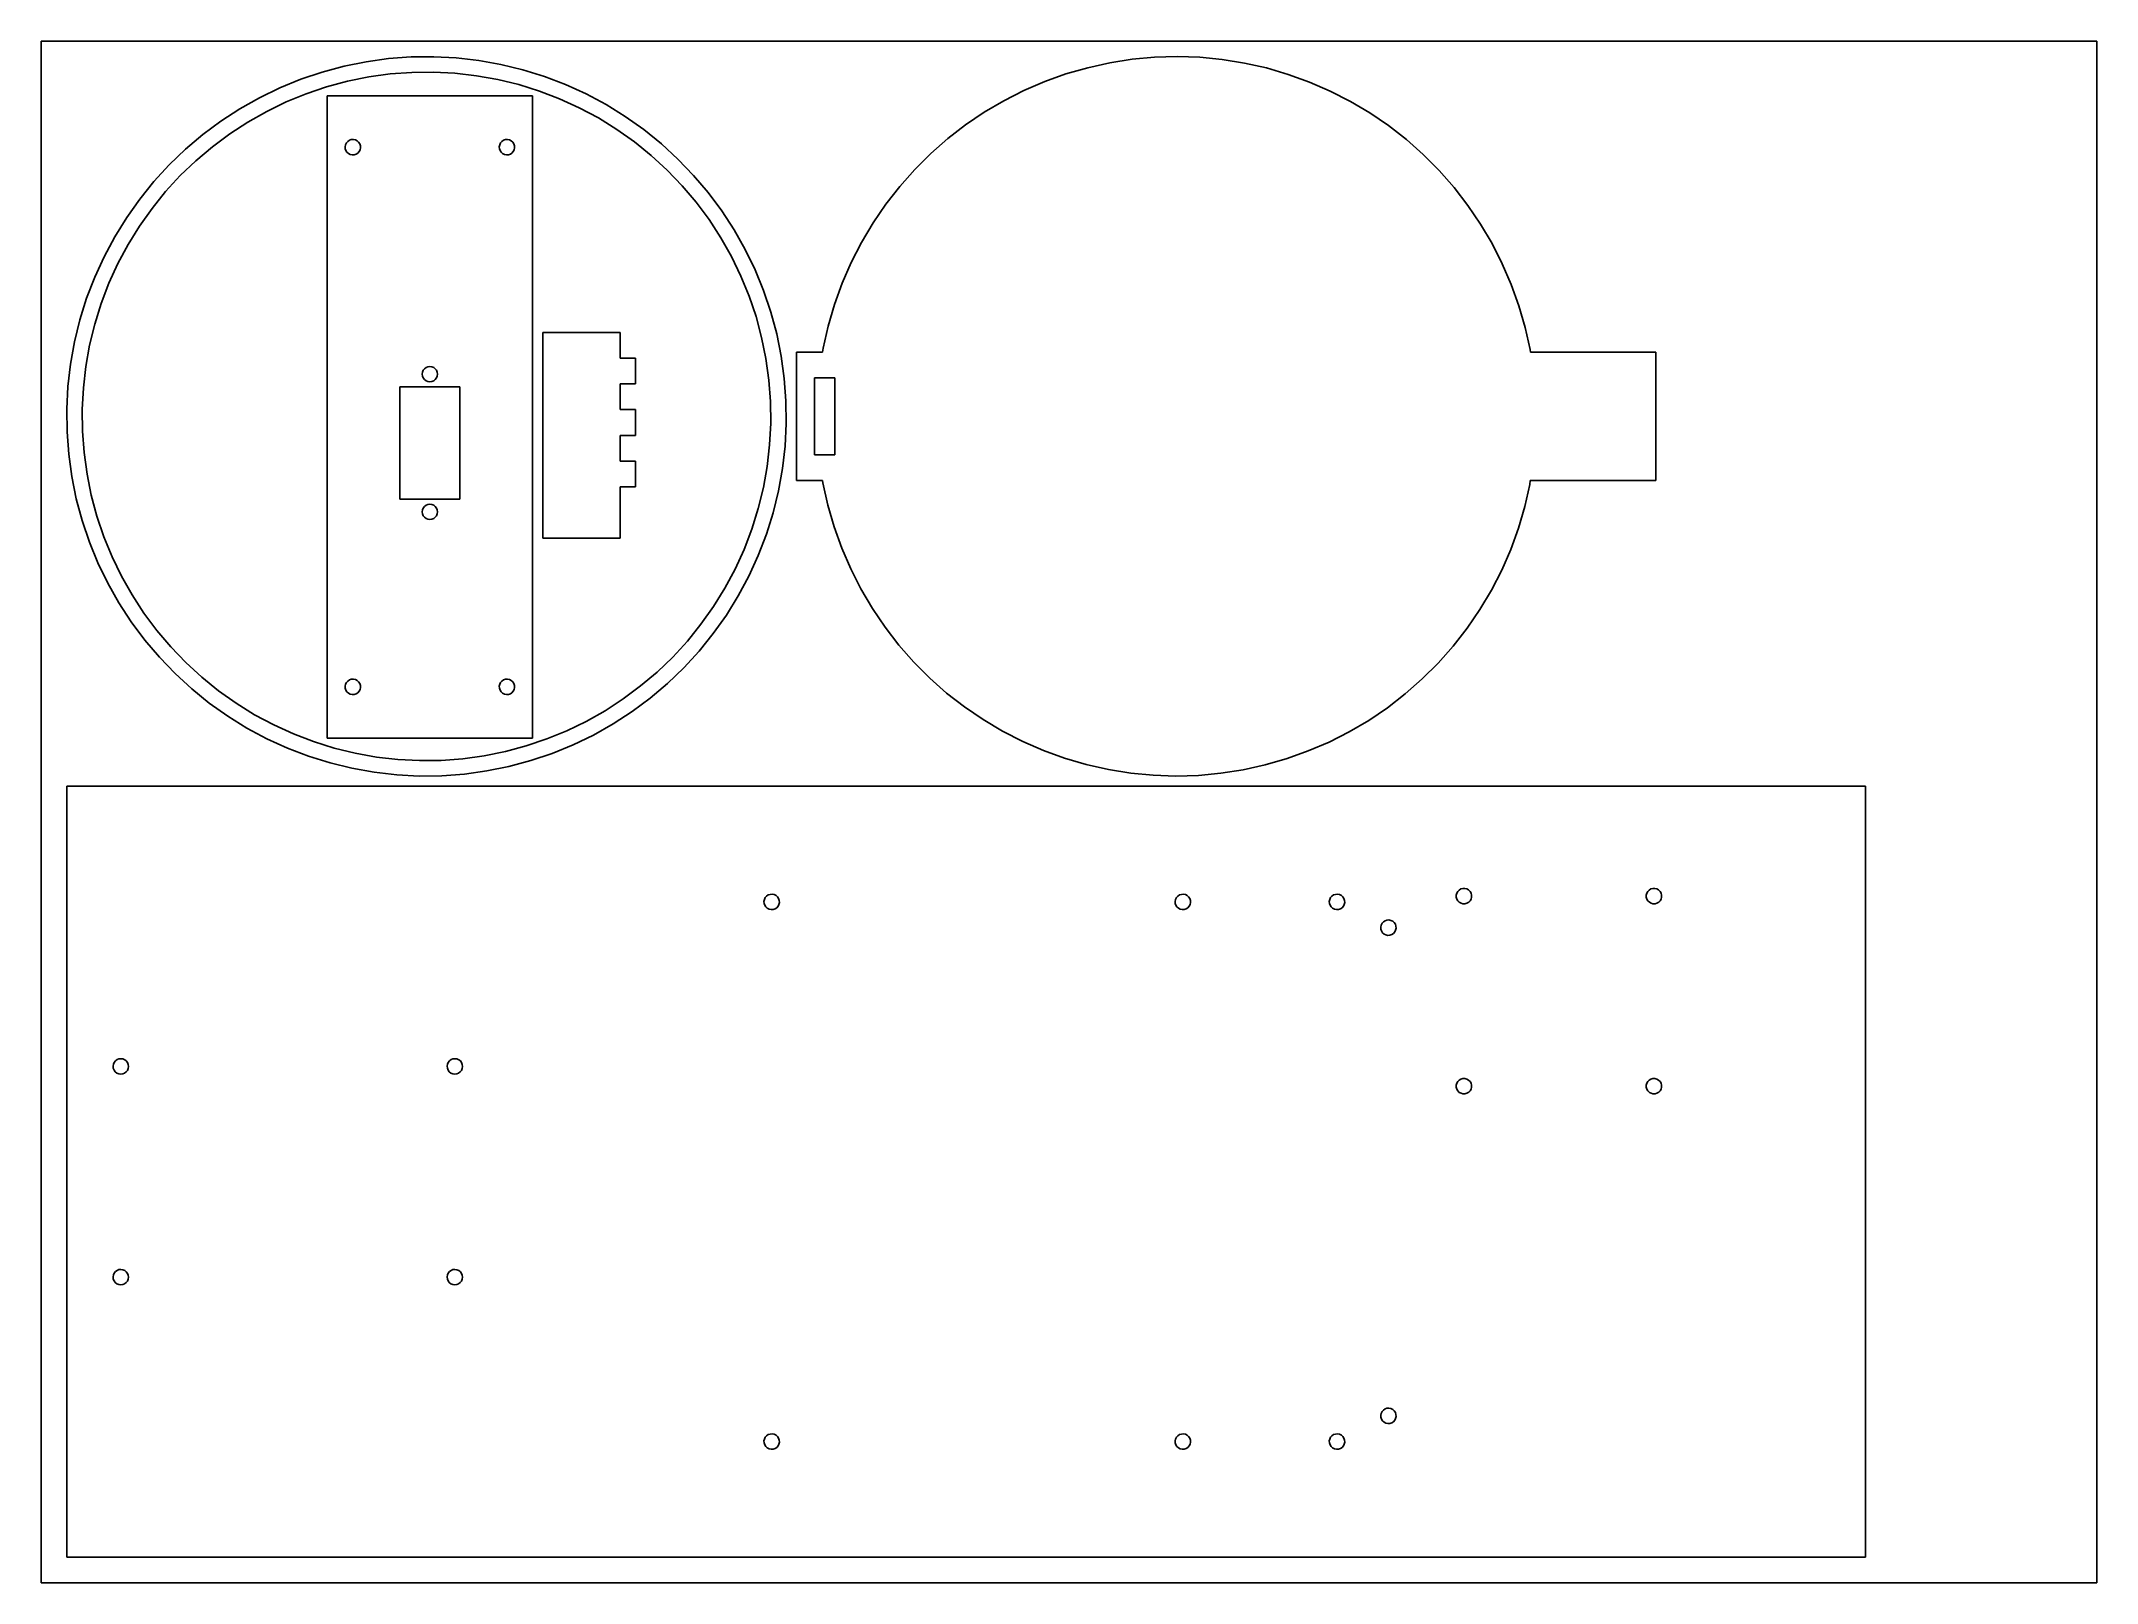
# Model space of a CAD drawing. Header units: centimetres. Extents: x -20 to 20, y -15 to 15.
import ezdxf

# ---------------------------------------------------------------- set-up
doc = ezdxf.new("R2010")
doc.units = ezdxf.units.CM
doc.layers.get('0').update_dxf_attribs({"linetype": 'CONTINUOUS'})
doc.layers.add('邊界', color=90, linetype='CONTINUOUS')

msp = doc.modelspace()

# ---------------------------------------------------------------- linework, layer by layer
for p, q in [((-14.531, 14.398), (-14.106, 14.512)), ((-14.106, 14.512), (-13.675, 14.599)), ((-13.675, 14.599), (-13.239, 14.66)), ((-13.239, 14.66), (-12.801, 14.692)), ((-12.801, 14.692), (-12.361, 14.697)), ((-12.361, 14.697), (-11.922, 14.675)), ((-11.922, 14.675), (-11.485, 14.624)), ((-11.485, 14.624), (-11.052, 14.547)), ((-11.052, 14.547), (-10.625, 14.442)), ((-10.625, 14.442), (-10.205, 14.311)), ((0.364, 14.483), (-0.059, 14.362)), ((0.793, 14.579), (0.364, 14.483)), ((1.227, 14.646), (0.793, 14.579)), ((1.665, 14.687), (1.227, 14.646)), ((2.105, 14.7), (1.665, 14.687)), ((2.544, 14.685), (2.105, 14.7)), ((2.982, 14.643), (2.544, 14.685)), ((3.416, 14.573), (2.982, 14.643)), ((3.845, 14.477), (3.416, 14.573)), ((4.267, 14.353), (3.845, 14.477)), ((-15.75, 13.899), (-15.354, 14.091)), ((-15.354, 14.091), (-14.947, 14.257)), ((-14.947, 14.257), (-14.531, 14.398)), ((-14.444, 14.111), (-14.843, 13.976)), ((-14.037, 14.22), (-14.444, 14.111)), ((-13.625, 14.304), (-14.037, 14.22)), ((-13.208, 14.361), (-13.625, 14.304)), ((-12.788, 14.392), (-13.208, 14.361)), ((-12.367, 14.397), (-12.788, 14.392)), ((-11.947, 14.375), (-12.367, 14.397)), ((-11.529, 14.327), (-11.947, 14.375)), ((-11.114, 14.253), (-11.529, 14.327)), ((-10.706, 14.153), (-11.114, 14.253)), ((-10.304, 14.028), (-10.706, 14.153)), ((-9.911, 13.877), (-10.304, 14.028)), ((-10.205, 14.311), (-9.795, 14.154)), ((-9.795, 14.154), (-9.395, 13.971)), ((-0.877, 14.04), (-1.269, 13.841)), ((-0.473, 14.213), (-0.877, 14.04)), ((-0.059, 14.362), (-0.473, 14.213)), ((4.681, 14.203), (4.267, 14.353)), ((5.084, 14.028), (4.681, 14.203)), ((5.475, 13.828), (5.084, 14.028)), ((-16.502, 13.443), (-16.133, 13.683)), ((-16.133, 13.683), (-15.75, 13.899)), ((-15.611, 13.633), (-15.977, 13.426)), ((-15.232, 13.817), (-15.611, 13.633)), ((-14.843, 13.976), (-15.232, 13.817)), ((-14.436, 13.935), (-10.436, 13.935)), ((-14.436, 1.435), (-14.436, 13.935)), ((-10.436, 13.935), (-10.436, 1.435)), ((-9.528, 13.702), (-9.911, 13.877)), ((-9.157, 13.504), (-9.528, 13.702)), ((-9.395, 13.971), (-9.007, 13.764)), ((-9.007, 13.764), (-8.633, 13.533)), ((-1.648, 13.617), (-2.012, 13.371)), ((-1.269, 13.841), (-1.648, 13.617)), ((5.854, 13.603), (5.475, 13.828)), ((6.217, 13.355), (5.854, 13.603)), ((-16.854, 13.18), (-16.502, 13.443)), ((-15.977, 13.426), (-16.33, 13.197)), ((-8.799, 13.282), (-9.157, 13.504)), ((-8.456, 13.039), (-8.799, 13.282)), ((-8.633, 13.533), (-8.274, 13.278)), ((-8.274, 13.278), (-7.932, 13.002)), ((-2.012, 13.371), (-2.36, 13.102)), ((6.564, 13.085), (6.217, 13.355)), ((-17.507, 12.592), (-17.19, 12.896)), ((-17.19, 12.896), (-16.854, 13.18)), ((-16.668, 12.945), (-16.989, 12.673)), ((-16.33, 13.197), (-16.668, 12.945)), ((-14.085, 12.946), (-14.077, 12.985)), ((-14.083, 12.907), (-14.085, 12.946)), ((-14.071, 12.87), (-14.083, 12.907)), ((-14.077, 12.985), (-14.06, 13.02)), ((-14.049, 12.837), (-14.071, 12.87)), ((-14.06, 13.02), (-14.033, 13.049)), ((-14.02, 12.811), (-14.049, 12.837)), ((-14.033, 13.049), (-14.001, 13.07)), ((-13.985, 12.794), (-14.02, 12.811)), ((-14.001, 13.07), (-13.964, 13.083)), ((-13.964, 13.083), (-13.924, 13.085)), ((-13.924, 13.085), (-13.886, 13.077)), ((-13.87, 12.8), (-13.908, 12.788)), ((-13.886, 13.077), (-13.851, 13.059)), ((-13.838, 12.822), (-13.87, 12.8)), ((-13.851, 13.059), (-13.822, 13.033)), ((-13.812, 12.851), (-13.838, 12.822)), ((-13.822, 13.033), (-13.8, 13)), ((-13.794, 12.886), (-13.812, 12.851)), ((-13.8, 13), (-13.788, 12.963)), ((-13.786, 12.924), (-13.794, 12.886)), ((-13.788, 12.963), (-13.786, 12.924)), ((-11.085, 12.946), (-11.077, 12.985)), ((-11.083, 12.907), (-11.085, 12.946)), ((-11.071, 12.87), (-11.083, 12.907)), ((-11.077, 12.985), (-11.06, 13.02)), ((-11.049, 12.837), (-11.071, 12.87)), ((-11.06, 13.02), (-11.033, 13.049)), ((-11.02, 12.811), (-11.049, 12.837)), ((-11.033, 13.049), (-11.001, 13.07)), ((-10.985, 12.794), (-11.02, 12.811)), ((-11.001, 13.07), (-10.964, 13.083)), ((-10.964, 13.083), (-10.924, 13.085)), ((-10.924, 13.085), (-10.886, 13.077)), ((-10.87, 12.8), (-10.908, 12.788)), ((-10.886, 13.077), (-10.851, 13.059)), ((-10.838, 12.822), (-10.87, 12.8)), ((-10.851, 13.059), (-10.822, 13.033)), ((-10.812, 12.851), (-10.838, 12.822)), ((-10.822, 13.033), (-10.8, 13)), ((-10.794, 12.886), (-10.812, 12.851)), ((-10.8, 13), (-10.788, 12.963)), ((-10.786, 12.924), (-10.794, 12.886)), ((-10.788, 12.963), (-10.786, 12.924)), ((-8.128, 12.774), (-8.456, 13.039)), ((-7.932, 13.002), (-7.608, 12.704)), ((-2.691, 12.812), (-3.002, 12.502)), ((-2.36, 13.102), (-2.691, 12.812)), ((6.893, 12.794), (6.564, 13.085)), ((-17.805, 12.268), (-17.507, 12.592)), ((-16.989, 12.673), (-17.293, 12.382)), ((-13.947, 12.786), (-13.985, 12.794)), ((-13.908, 12.788), (-13.947, 12.786)), ((-10.947, 12.786), (-10.985, 12.794)), ((-10.908, 12.788), (-10.947, 12.786)), ((-7.818, 12.49), (-8.128, 12.774)), ((-7.527, 12.186), (-7.818, 12.49)), ((-7.608, 12.704), (-7.304, 12.387)), ((-3.002, 12.502), (-3.294, 12.172)), ((7.203, 12.482), (6.893, 12.794)), ((7.494, 12.152), (7.203, 12.482)), ((-18.081, 11.926), (-17.805, 12.268)), ((-17.577, 12.072), (-17.842, 11.744)), ((-17.293, 12.382), (-17.577, 12.072)), ((-7.255, 11.865), (-7.527, 12.186)), ((-7.304, 12.387), (-7.02, 12.052)), ((-7.02, 12.052), (-6.757, 11.699)), ((-3.294, 12.172), (-3.564, 11.825)), ((7.762, 11.804), (7.494, 12.152)), ((-18.335, 11.567), (-18.081, 11.926)), ((-17.842, 11.744), (-18.085, 11.401)), ((-7.003, 11.527), (-7.255, 11.865)), ((-6.757, 11.699), (-6.517, 11.33)), ((-3.564, 11.825), (-3.812, 11.462)), ((8.009, 11.439), (7.762, 11.804)), ((-18.567, 11.193), (-18.335, 11.567)), ((-18.085, 11.401), (-18.307, 11.043)), ((-6.774, 11.175), (-7.003, 11.527)), ((-6.517, 11.33), (-6.301, 10.947)), ((-3.812, 11.462), (-4.036, 11.084)), ((8.232, 11.06), (8.009, 11.439)), ((-18.957, 10.405), (-18.774, 10.805)), ((-18.774, 10.805), (-18.567, 11.193)), ((-18.307, 11.043), (-18.505, 10.672)), ((-6.567, 10.808), (-6.774, 11.175)), ((-6.383, 10.429), (-6.567, 10.808)), ((-6.301, 10.947), (-6.109, 10.552)), ((-4.036, 11.084), (-4.237, 10.693)), ((8.431, 10.668), (8.232, 11.06)), ((-19.114, 9.995), (-18.957, 10.405)), ((-18.505, 10.672), (-18.68, 10.289)), ((-6.224, 10.04), (-6.383, 10.429)), ((-6.109, 10.552), (-5.943, 10.145)), ((-4.237, 10.693), (-4.412, 10.289)), ((8.605, 10.264), (8.431, 10.668)), ((-18.68, 10.289), (-18.831, 9.896)), ((-6.089, 9.641), (-6.224, 10.04)), ((-5.943, 10.145), (-5.802, 9.728)), ((-4.412, 10.289), (-4.562, 9.876)), ((8.753, 9.85), (8.605, 10.264)), ((-19.245, 9.575), (-19.114, 9.995)), ((-18.831, 9.896), (-18.956, 9.494)), ((-5.98, 9.234), (-6.089, 9.641)), ((-5.802, 9.728), (-5.688, 9.303)), ((-4.562, 9.876), (-4.685, 9.454)), ((8.875, 9.428), (8.753, 9.85)), ((-19.35, 9.148), (-19.245, 9.575)), ((-18.956, 9.494), (-19.056, 9.086)), ((-8.736, 9.331), (-10.236, 9.331)), ((-10.236, 9.331), (-10.236, 5.329)), ((-8.736, 8.829), (-8.736, 9.331)), ((-5.896, 8.822), (-5.98, 9.234)), ((-5.688, 9.303), (-5.601, 8.872)), ((-4.685, 9.454), (-4.782, 9.025)), ((8.97, 8.998), (8.875, 9.428)), ((-19.427, 8.715), (-19.35, 9.148)), ((-19.056, 9.086), (-19.13, 8.671)), ((-8.736, 8.829), (-8.436, 8.829)), ((-8.436, 8.329), (-8.436, 8.829)), ((-5.839, 8.405), (-5.896, 8.822)), ((-5.601, 8.872), (-5.54, 8.437)), ((-5.305, 8.948), (-4.794, 8.948)), ((-5.305, 6.448), (-5.305, 8.948)), ((-4.782, 9.025), (-4.794, 8.948)), ((8.978, 8.948), (8.97, 8.998)), ((11.42, 8.948), (8.978, 8.948)), ((11.42, 6.448), (11.42, 8.948)), ((-19.477, 8.278), (-19.427, 8.715)), ((-19.13, 8.671), (-19.178, 8.253)), ((-12.586, 8.52), (-12.58, 8.559)), ((-12.58, 8.482), (-12.586, 8.52)), ((-12.58, 8.559), (-12.565, 8.595)), ((-12.565, 8.445), (-12.58, 8.482)), ((-12.565, 8.595), (-12.542, 8.626)), ((-12.542, 8.414), (-12.565, 8.445)), ((-12.542, 8.626), (-12.511, 8.65)), ((-12.511, 8.39), (-12.542, 8.414)), ((-12.511, 8.65), (-12.474, 8.665)), ((-12.474, 8.665), (-12.436, 8.67)), ((-12.436, 8.67), (-12.397, 8.665)), ((-12.397, 8.665), (-12.361, 8.65)), ((-12.361, 8.65), (-12.33, 8.626)), ((-12.33, 8.414), (-12.361, 8.39)), ((-12.33, 8.626), (-12.306, 8.595)), ((-12.306, 8.445), (-12.33, 8.414)), ((-12.306, 8.595), (-12.291, 8.559)), ((-12.291, 8.482), (-12.306, 8.445)), ((-12.291, 8.559), (-12.286, 8.52)), ((-12.286, 8.52), (-12.291, 8.482)), ((-5.808, 7.985), (-5.839, 8.405)), ((-5.54, 8.437), (-5.508, 7.998)), ((-4.955, 6.948), (-4.955, 8.448)), ((-4.955, 8.448), (-4.555, 8.448)), ((-4.555, 8.448), (-4.555, 6.948)), ((-19.5, 7.839), (-19.477, 8.278)), ((-19.178, 8.253), (-19.2, 7.833)), ((-13.021, 8.27), (-11.851, 8.27)), ((-13.021, 6.09), (-13.021, 8.27)), ((-12.474, 8.375), (-12.511, 8.39)), ((-12.436, 8.37), (-12.474, 8.375)), ((-12.397, 8.375), (-12.436, 8.37)), ((-12.361, 8.39), (-12.397, 8.375)), ((-11.851, 8.27), (-11.851, 6.09)), ((-8.736, 7.829), (-8.736, 8.329)), ((-8.736, 8.329), (-8.436, 8.329)), ((-19.495, 7.399), (-19.5, 7.839)), ((-19.2, 7.833), (-19.195, 7.412)), ((-8.436, 7.829), (-8.736, 7.829)), ((-8.436, 7.329), (-8.436, 7.829)), ((-5.803, 7.564), (-5.808, 7.985)), ((-5.508, 7.998), (-5.503, 7.558)), ((-19.462, 6.961), (-19.495, 7.399)), ((-19.195, 7.412), (-19.164, 6.992)), ((-8.736, 6.829), (-8.736, 7.329)), ((-8.736, 7.329), (-8.436, 7.329)), ((-5.825, 7.144), (-5.803, 7.564)), ((-5.503, 7.558), (-5.525, 7.119)), ((-19.402, 6.525), (-19.462, 6.961)), ((-19.164, 6.992), (-19.106, 6.575)), ((-8.436, 6.829), (-8.736, 6.829)), ((-8.436, 6.329), (-8.436, 6.829)), ((-5.873, 6.726), (-5.825, 7.144)), ((-5.525, 7.119), (-5.576, 6.682)), ((-4.555, 6.948), (-4.955, 6.948)), ((-19.315, 6.094), (-19.402, 6.525)), ((-19.106, 6.575), (-19.023, 6.163)), ((-5.947, 6.312), (-5.873, 6.726)), ((-5.576, 6.682), (-5.653, 6.249)), ((-4.794, 6.448), (-5.305, 6.448)), ((-4.794, 6.448), (-4.787, 6.402)), ((-4.787, 6.402), (-4.692, 5.972)), ((8.965, 6.375), (8.976, 6.448)), ((8.976, 6.448), (11.42, 6.448)), ((-19.201, 5.669), (-19.315, 6.094)), ((-19.023, 6.163), (-18.914, 5.756)), ((-11.851, 6.09), (-13.021, 6.09)), ((-8.736, 5.329), (-8.736, 6.329)), ((-8.736, 6.329), (-8.436, 6.329)), ((-6.047, 5.903), (-5.947, 6.312)), ((-5.653, 6.249), (-5.758, 5.822)), ((8.868, 5.946), (8.965, 6.375)), ((-19.06, 5.253), (-19.201, 5.669)), ((-18.914, 5.756), (-18.779, 5.357)), ((-12.586, 5.84), (-12.58, 5.879)), ((-12.58, 5.802), (-12.586, 5.84)), ((-12.58, 5.879), (-12.565, 5.915)), ((-12.565, 5.765), (-12.58, 5.802)), ((-12.565, 5.915), (-12.542, 5.946)), ((-12.542, 5.734), (-12.565, 5.765)), ((-12.542, 5.946), (-12.511, 5.97)), ((-12.511, 5.71), (-12.542, 5.734)), ((-12.511, 5.97), (-12.474, 5.985)), ((-12.474, 5.695), (-12.511, 5.71)), ((-12.474, 5.985), (-12.436, 5.99)), ((-12.436, 5.69), (-12.474, 5.695)), ((-12.436, 5.99), (-12.397, 5.985)), ((-12.397, 5.695), (-12.436, 5.69)), ((-12.397, 5.985), (-12.361, 5.97)), ((-12.361, 5.71), (-12.397, 5.695)), ((-12.361, 5.97), (-12.33, 5.946)), ((-12.33, 5.734), (-12.361, 5.71)), ((-12.33, 5.946), (-12.306, 5.915)), ((-12.306, 5.765), (-12.33, 5.734)), ((-12.306, 5.915), (-12.291, 5.879)), ((-12.291, 5.802), (-12.306, 5.765)), ((-12.291, 5.879), (-12.286, 5.84)), ((-12.286, 5.84), (-12.291, 5.802)), ((-6.172, 5.501), (-6.047, 5.903)), ((-5.758, 5.822), (-5.889, 5.403)), ((-4.692, 5.972), (-4.57, 5.55)), ((8.745, 5.524), (8.868, 5.946)), ((-18.894, 4.846), (-19.06, 5.253)), ((-18.779, 5.357), (-18.62, 4.968)), ((-10.236, 5.329), (-8.736, 5.329)), ((-6.323, 5.108), (-6.172, 5.501)), ((-5.889, 5.403), (-6.046, 4.992)), ((-4.57, 5.55), (-4.422, 5.136)), ((8.595, 5.111), (8.745, 5.524)), ((-18.702, 4.45), (-18.894, 4.846)), ((-18.62, 4.968), (-18.436, 4.589)), ((-6.498, 4.725), (-6.323, 5.108)), ((-6.046, 4.992), (-6.229, 4.592)), ((-4.422, 5.136), (-4.248, 4.732)), ((8.419, 4.707), (8.595, 5.111)), ((-18.486, 4.067), (-18.702, 4.45)), ((-18.436, 4.589), (-18.229, 4.223)), ((-6.696, 4.354), (-6.498, 4.725)), ((-6.229, 4.592), (-6.436, 4.204)), ((-4.248, 4.732), (-4.049, 4.34)), ((8.219, 4.316), (8.419, 4.707)), ((-18.246, 3.698), (-18.486, 4.067)), ((-18.229, 4.223), (-17.999, 3.87)), ((-6.918, 3.996), (-6.696, 4.354)), ((-6.436, 4.204), (-6.667, 3.83)), ((-4.049, 4.34), (-3.826, 3.961)), ((7.994, 3.938), (8.219, 4.316)), ((-17.983, 3.346), (-18.246, 3.698)), ((-17.999, 3.87), (-17.748, 3.532)), ((-7.426, 3.325), (-7.161, 3.653)), ((-7.161, 3.653), (-6.918, 3.996)), ((-6.667, 3.83), (-6.922, 3.472)), ((-3.826, 3.961), (-3.58, 3.596)), ((7.747, 3.575), (7.994, 3.938)), ((-17.699, 3.01), (-17.983, 3.346)), ((-17.748, 3.532), (-17.476, 3.211)), ((-17.476, 3.211), (-17.185, 2.907)), ((-7.71, 3.015), (-7.426, 3.325)), ((-6.922, 3.472), (-7.198, 3.13)), ((-3.58, 3.596), (-3.311, 3.248)), ((-3.311, 3.248), (-3.021, 2.918)), ((7.185, 2.898), (7.476, 3.228)), ((7.476, 3.228), (7.747, 3.575)), ((-17.394, 2.693), (-17.699, 3.01)), ((-17.185, 2.907), (-16.875, 2.623)), ((-8.014, 2.724), (-7.71, 3.015)), ((-7.496, 2.806), (-7.813, 2.501)), ((-7.198, 3.13), (-7.496, 2.806)), ((-3.021, 2.918), (-2.71, 2.606)), ((6.873, 2.588), (7.185, 2.898)), ((-17.07, 2.395), (-17.394, 2.693)), ((-16.875, 2.623), (-16.547, 2.358)), ((-14.085, 2.446), (-14.077, 2.485)), ((-14.083, 2.407), (-14.085, 2.446)), ((-14.071, 2.37), (-14.083, 2.407)), ((-14.077, 2.485), (-14.06, 2.52)), ((-14.06, 2.52), (-14.033, 2.549)), ((-14.033, 2.549), (-14.001, 2.57)), ((-14.001, 2.57), (-13.964, 2.583)), ((-13.964, 2.583), (-13.924, 2.585)), ((-13.924, 2.585), (-13.886, 2.577)), ((-13.886, 2.577), (-13.851, 2.559)), ((-13.851, 2.559), (-13.822, 2.533)), ((-13.822, 2.533), (-13.8, 2.5)), ((-13.8, 2.5), (-13.788, 2.463)), ((-13.786, 2.424), (-13.794, 2.386)), ((-13.788, 2.463), (-13.786, 2.424)), ((-11.085, 2.446), (-11.077, 2.485)), ((-11.083, 2.407), (-11.085, 2.446)), ((-11.071, 2.37), (-11.083, 2.407)), ((-11.077, 2.485), (-11.06, 2.52)), ((-11.06, 2.52), (-11.033, 2.549)), ((-11.033, 2.549), (-11.001, 2.57)), ((-11.001, 2.57), (-10.964, 2.583)), ((-10.964, 2.583), (-10.924, 2.585)), ((-10.924, 2.585), (-10.886, 2.577)), ((-10.886, 2.577), (-10.851, 2.559)), ((-10.851, 2.559), (-10.822, 2.533)), ((-10.822, 2.533), (-10.8, 2.5)), ((-10.8, 2.5), (-10.788, 2.463)), ((-10.786, 2.424), (-10.794, 2.386)), ((-10.788, 2.463), (-10.786, 2.424)), ((-8.673, 2.201), (-8.335, 2.452)), ((-8.335, 2.452), (-8.014, 2.724)), ((-7.813, 2.501), (-8.148, 2.217)), ((-2.71, 2.606), (-2.381, 2.315)), ((6.543, 2.298), (6.873, 2.588)), ((-16.728, 2.119), (-17.07, 2.395)), ((-16.37, 1.865), (-16.728, 2.119)), ((-16.547, 2.358), (-16.204, 2.115)), ((-16.204, 2.115), (-15.846, 1.893)), ((-14.049, 2.337), (-14.071, 2.37)), ((-14.02, 2.311), (-14.049, 2.337)), ((-13.985, 2.294), (-14.02, 2.311)), ((-13.947, 2.286), (-13.985, 2.294)), ((-13.908, 2.288), (-13.947, 2.286)), ((-13.87, 2.3), (-13.908, 2.288)), ((-13.838, 2.322), (-13.87, 2.3)), ((-13.812, 2.351), (-13.838, 2.322)), ((-13.794, 2.386), (-13.812, 2.351)), ((-11.049, 2.337), (-11.071, 2.37)), ((-11.02, 2.311), (-11.049, 2.337)), ((-10.985, 2.294), (-11.02, 2.311)), ((-10.947, 2.286), (-10.985, 2.294)), ((-10.908, 2.288), (-10.947, 2.286)), ((-10.87, 2.3), (-10.908, 2.288)), ((-10.838, 2.322), (-10.87, 2.3)), ((-10.812, 2.351), (-10.838, 2.322)), ((-10.794, 2.386), (-10.812, 2.351)), ((-9.025, 1.971), (-8.673, 2.201)), ((-8.148, 2.217), (-8.501, 1.954)), ((-2.381, 2.315), (-2.034, 2.045)), ((-2.034, 2.045), (-1.671, 1.797)), ((5.831, 1.782), (6.195, 2.029)), ((6.195, 2.029), (6.543, 2.298)), ((-15.996, 1.633), (-16.37, 1.865)), ((-15.608, 1.426), (-15.996, 1.633)), ((-15.846, 1.893), (-15.475, 1.695)), ((-15.475, 1.695), (-15.092, 1.52)), ((-9.771, 1.58), (-9.392, 1.764)), ((-9.392, 1.764), (-9.025, 1.971)), ((-8.87, 1.714), (-9.253, 1.498)), ((-8.501, 1.954), (-8.87, 1.714)), ((-1.671, 1.797), (-1.293, 1.572)), ((5.452, 1.559), (5.831, 1.782)), ((-15.208, 1.243), (-15.608, 1.426)), ((-14.797, 1.086), (-15.208, 1.243)), ((-15.092, 1.52), (-14.699, 1.369)), ((-14.699, 1.369), (-14.297, 1.244)), ((-10.436, 1.435), (-14.436, 1.435)), ((-14.297, 1.244), (-13.888, 1.144)), ((-10.966, 1.177), (-10.559, 1.286)), ((-10.559, 1.286), (-10.16, 1.421)), ((-10.16, 1.421), (-9.771, 1.58)), ((-9.648, 1.306), (-10.055, 1.14)), ((-9.253, 1.498), (-9.648, 1.306)), ((-1.293, 1.572), (-0.901, 1.372)), ((-0.901, 1.372), (-0.498, 1.197)), ((4.656, 1.187), (5.06, 1.36)), ((5.06, 1.36), (5.452, 1.559)), ((-14.378, 0.955), (-14.797, 1.086)), ((-13.951, 0.85), (-14.378, 0.955)), ((-13.518, 0.773), (-13.951, 0.85)), ((-13.888, 1.144), (-13.474, 1.07)), ((-13.474, 1.07), (-13.056, 1.022)), ((-13.056, 1.022), (-12.636, 1)), ((-12.636, 1), (-12.215, 1.005)), ((-12.215, 1.005), (-11.795, 1.036)), ((-11.795, 1.036), (-11.378, 1.094)), ((-11.378, 1.094), (-10.966, 1.177)), ((-10.897, 0.885), (-11.328, 0.798)), ((-10.472, 0.999), (-10.897, 0.885)), ((-10.055, 1.14), (-10.472, 0.999)), ((-0.498, 1.197), (-0.085, 1.047)), ((-0.085, 1.047), (0.337, 0.923)), ((0.337, 0.923), (0.766, 0.827)), ((0.766, 0.827), (1.201, 0.757)), ((2.955, 0.754), (3.39, 0.821)), ((3.39, 0.821), (3.819, 0.917)), ((3.819, 0.917), (4.242, 1.038)), ((4.242, 1.038), (4.656, 1.187)), ((15.5, 0.5), (-19.5, 0.5)), ((-19.5, 0.5), (-19.5, -14.5)), ((-13.081, 0.723), (-13.518, 0.773)), ((-12.642, 0.7), (-13.081, 0.723)), ((-12.202, 0.705), (-12.642, 0.7)), ((-11.763, 0.738), (-12.202, 0.705)), ((-11.328, 0.798), (-11.763, 0.738)), ((1.201, 0.757), (1.638, 0.715)), ((1.638, 0.715), (2.078, 0.7)), ((2.078, 0.7), (2.517, 0.713)), ((2.517, 0.713), (2.955, 0.754)), ((15.5, -14.5), (15.5, 0.5)), ((7.536, -1.618), (7.546, -1.58)), ((7.546, -1.58), (7.565, -1.546)), ((7.565, -1.546), (7.593, -1.518)), ((7.593, -1.518), (7.626, -1.498)), ((7.626, -1.498), (7.664, -1.488)), ((7.664, -1.488), (7.703, -1.487)), ((7.703, -1.487), (7.741, -1.497)), ((7.741, -1.497), (7.775, -1.517)), ((7.775, -1.517), (7.803, -1.544)), ((7.803, -1.544), (7.823, -1.578)), ((7.823, -1.578), (7.833, -1.616)), ((11.233, -1.618), (11.243, -1.58)), ((11.243, -1.58), (11.262, -1.546)), ((11.262, -1.546), (11.29, -1.518)), ((11.29, -1.518), (11.324, -1.498)), ((11.324, -1.498), (11.361, -1.488)), ((11.361, -1.488), (11.4, -1.487)), ((11.4, -1.487), (11.438, -1.497)), ((11.438, -1.497), (11.472, -1.517)), ((11.472, -1.517), (11.5, -1.544)), ((11.5, -1.544), (11.52, -1.578)), ((11.52, -1.578), (11.531, -1.616)), ((-5.935, -1.739), (-5.927, -1.701)), ((-5.933, -1.778), (-5.935, -1.739)), ((-5.921, -1.815), (-5.933, -1.778)), ((-5.927, -1.701), (-5.909, -1.666)), ((-5.899, -1.848), (-5.921, -1.815)), ((-5.909, -1.666), (-5.883, -1.636)), ((-5.87, -1.874), (-5.899, -1.848)), ((-5.883, -1.636), (-5.851, -1.615)), ((-5.835, -1.892), (-5.87, -1.874)), ((-5.851, -1.615), (-5.813, -1.603)), ((-5.797, -1.9), (-5.835, -1.892)), ((-5.813, -1.603), (-5.774, -1.6)), ((-5.757, -1.897), (-5.797, -1.9)), ((-5.774, -1.6), (-5.736, -1.608)), ((-5.72, -1.885), (-5.757, -1.897)), ((-5.736, -1.608), (-5.701, -1.626)), ((-5.688, -1.864), (-5.72, -1.885)), ((-5.701, -1.626), (-5.672, -1.652)), ((-5.661, -1.834), (-5.688, -1.864)), ((-5.672, -1.652), (-5.65, -1.685)), ((-5.644, -1.799), (-5.661, -1.834)), ((-5.65, -1.685), (-5.638, -1.722)), ((-5.636, -1.761), (-5.644, -1.799)), ((-5.638, -1.722), (-5.636, -1.761)), ((2.065, -1.739), (2.073, -1.701)), ((2.067, -1.778), (2.065, -1.739)), ((2.079, -1.815), (2.067, -1.778)), ((2.073, -1.701), (2.091, -1.666)), ((2.101, -1.848), (2.079, -1.815)), ((2.091, -1.666), (2.117, -1.636)), ((2.13, -1.874), (2.101, -1.848)), ((2.117, -1.636), (2.149, -1.615)), ((2.165, -1.892), (2.13, -1.874)), ((2.149, -1.615), (2.187, -1.603)), ((2.203, -1.9), (2.165, -1.892)), ((2.187, -1.603), (2.226, -1.6)), ((2.243, -1.897), (2.203, -1.9)), ((2.226, -1.6), (2.264, -1.608)), ((2.28, -1.885), (2.243, -1.897)), ((2.264, -1.608), (2.299, -1.626)), ((2.312, -1.864), (2.28, -1.885)), ((2.299, -1.626), (2.328, -1.652)), ((2.339, -1.834), (2.312, -1.864)), ((2.328, -1.652), (2.35, -1.685)), ((2.356, -1.799), (2.339, -1.834)), ((2.35, -1.685), (2.362, -1.722)), ((2.364, -1.761), (2.356, -1.799)), ((2.362, -1.722), (2.364, -1.761)), ((5.065, -1.739), (5.073, -1.701)), ((5.067, -1.778), (5.065, -1.739)), ((5.079, -1.815), (5.067, -1.778)), ((5.073, -1.701), (5.091, -1.666)), ((5.101, -1.848), (5.079, -1.815)), ((5.091, -1.666), (5.117, -1.636)), ((5.13, -1.874), (5.101, -1.848)), ((5.117, -1.636), (5.149, -1.615)), ((5.165, -1.892), (5.13, -1.874)), ((5.149, -1.615), (5.187, -1.603)), ((5.203, -1.9), (5.165, -1.892)), ((5.187, -1.603), (5.226, -1.6)), ((5.243, -1.897), (5.203, -1.9)), ((5.226, -1.6), (5.264, -1.608)), ((5.28, -1.885), (5.243, -1.897)), ((5.264, -1.608), (5.299, -1.626)), ((5.312, -1.864), (5.28, -1.885)), ((5.299, -1.626), (5.328, -1.652)), ((5.339, -1.834), (5.312, -1.864)), ((5.328, -1.652), (5.35, -1.685)), ((5.356, -1.799), (5.339, -1.834)), ((5.35, -1.685), (5.362, -1.722)), ((5.364, -1.761), (5.356, -1.799)), ((5.362, -1.722), (5.364, -1.761)), ((7.536, -1.657), (7.536, -1.618)), ((7.547, -1.695), (7.536, -1.657)), ((7.566, -1.728), (7.547, -1.695)), ((7.594, -1.756), (7.566, -1.728)), ((7.628, -1.775), (7.594, -1.756)), ((7.666, -1.785), (7.628, -1.775)), ((7.705, -1.785), (7.666, -1.785)), ((7.743, -1.774), (7.705, -1.785)), ((7.777, -1.755), (7.743, -1.774)), ((7.804, -1.727), (7.777, -1.755)), ((7.824, -1.693), (7.804, -1.727)), ((7.834, -1.655), (7.824, -1.693)), ((7.833, -1.616), (7.834, -1.655)), ((11.233, -1.657), (11.233, -1.618)), ((11.244, -1.695), (11.233, -1.657)), ((11.264, -1.728), (11.244, -1.695)), ((11.292, -1.756), (11.264, -1.728)), ((11.326, -1.775), (11.292, -1.756)), ((11.363, -1.785), (11.326, -1.775)), ((11.403, -1.785), (11.363, -1.785)), ((11.44, -1.774), (11.403, -1.785)), ((11.474, -1.755), (11.44, -1.774)), ((11.502, -1.727), (11.474, -1.755)), ((11.521, -1.693), (11.502, -1.727)), ((11.531, -1.655), (11.521, -1.693)), ((11.531, -1.616), (11.531, -1.655)), ((6.065, -2.239), (6.073, -2.201)), ((6.067, -2.278), (6.065, -2.239)), ((6.079, -2.315), (6.067, -2.278)), ((6.073, -2.201), (6.091, -2.166)), ((6.101, -2.348), (6.079, -2.315)), ((6.091, -2.166), (6.117, -2.136)), ((6.13, -2.374), (6.101, -2.348)), ((6.117, -2.136), (6.149, -2.115)), ((6.165, -2.392), (6.13, -2.374)), ((6.149, -2.115), (6.187, -2.103)), ((6.203, -2.4), (6.165, -2.392)), ((6.187, -2.103), (6.226, -2.1)), ((6.243, -2.397), (6.203, -2.4)), ((6.226, -2.1), (6.264, -2.108)), ((6.28, -2.385), (6.243, -2.397)), ((6.264, -2.108), (6.299, -2.126)), ((6.312, -2.364), (6.28, -2.385)), ((6.299, -2.126), (6.328, -2.152)), ((6.339, -2.334), (6.312, -2.364)), ((6.328, -2.152), (6.35, -2.185)), ((6.356, -2.299), (6.339, -2.334)), ((6.35, -2.185), (6.362, -2.222)), ((6.364, -2.261), (6.356, -2.299)), ((6.362, -2.222), (6.364, -2.261)), ((-18.6, -4.948), (-18.594, -4.909)), ((-18.595, -4.987), (-18.6, -4.948)), ((-18.581, -5.023), (-18.595, -4.987)), ((-18.594, -4.909), (-18.579, -4.873)), ((-18.558, -5.054), (-18.581, -5.023)), ((-18.579, -4.873), (-18.555, -4.842)), ((-18.527, -5.079), (-18.558, -5.054)), ((-18.555, -4.842), (-18.523, -4.819)), ((-18.491, -5.094), (-18.527, -5.079)), ((-18.523, -4.819), (-18.487, -4.805)), ((-18.452, -5.1), (-18.491, -5.094)), ((-18.487, -4.805), (-18.448, -4.8)), ((-18.413, -5.095), (-18.452, -5.1)), ((-18.448, -4.8), (-18.409, -4.806)), ((-18.377, -5.081), (-18.413, -5.095)), ((-18.409, -4.806), (-18.373, -4.821)), ((-18.346, -5.058), (-18.377, -5.081)), ((-18.373, -4.821), (-18.342, -4.845)), ((-18.321, -5.027), (-18.346, -5.058)), ((-18.342, -4.845), (-18.319, -4.877)), ((-18.306, -4.991), (-18.321, -5.027)), ((-18.319, -4.877), (-18.305, -4.913)), ((-18.3, -4.952), (-18.306, -4.991)), ((-18.305, -4.913), (-18.3, -4.952)), ((-12.1, -4.948), (-12.094, -4.909)), ((-12.095, -4.987), (-12.1, -4.948)), ((-12.081, -5.023), (-12.095, -4.987)), ((-12.094, -4.909), (-12.079, -4.873)), ((-12.058, -5.054), (-12.081, -5.023)), ((-12.079, -4.873), (-12.054, -4.842)), ((-12.027, -5.079), (-12.058, -5.054)), ((-12.054, -4.842), (-12.023, -4.819)), ((-11.991, -5.094), (-12.027, -5.079)), ((-12.023, -4.819), (-11.987, -4.805)), ((-11.952, -5.1), (-11.991, -5.094)), ((-11.987, -4.805), (-11.948, -4.8)), ((-11.913, -5.095), (-11.952, -5.1)), ((-11.948, -4.8), (-11.909, -4.806)), ((-11.877, -5.081), (-11.913, -5.095)), ((-11.909, -4.806), (-11.873, -4.821)), ((-11.845, -5.058), (-11.877, -5.081)), ((-11.873, -4.821), (-11.842, -4.845)), ((-11.821, -5.027), (-11.845, -5.058)), ((-11.842, -4.845), (-11.819, -4.877)), ((-11.806, -4.991), (-11.821, -5.027)), ((-11.819, -4.877), (-11.805, -4.913)), ((-11.8, -4.952), (-11.806, -4.991)), ((-11.805, -4.913), (-11.8, -4.952)), ((7.593, -5.217), (7.626, -5.197)), ((7.626, -5.197), (7.664, -5.187)), ((7.664, -5.187), (7.703, -5.186)), ((7.703, -5.186), (7.741, -5.196)), ((7.741, -5.196), (7.775, -5.216)), ((11.29, -5.217), (11.324, -5.197)), ((11.324, -5.197), (11.361, -5.187)), ((11.361, -5.187), (11.4, -5.186)), ((11.4, -5.186), (11.438, -5.196)), ((11.438, -5.196), (11.472, -5.216)), ((7.536, -5.317), (7.546, -5.279)), ((7.536, -5.356), (7.536, -5.317)), ((7.547, -5.394), (7.536, -5.356)), ((7.546, -5.279), (7.565, -5.245)), ((7.566, -5.427), (7.547, -5.394)), ((7.565, -5.245), (7.593, -5.217)), ((7.594, -5.455), (7.566, -5.427)), ((7.628, -5.474), (7.594, -5.455)), ((7.666, -5.484), (7.628, -5.474)), ((7.705, -5.484), (7.666, -5.484)), ((7.743, -5.473), (7.705, -5.484)), ((7.777, -5.454), (7.743, -5.473)), ((7.775, -5.216), (7.803, -5.243)), ((7.804, -5.426), (7.777, -5.454)), ((7.803, -5.243), (7.823, -5.277)), ((7.824, -5.392), (7.804, -5.426)), ((7.823, -5.277), (7.833, -5.315)), ((7.834, -5.354), (7.824, -5.392)), ((7.833, -5.315), (7.834, -5.354)), ((11.233, -5.317), (11.243, -5.279)), ((11.233, -5.356), (11.233, -5.317)), ((11.244, -5.394), (11.233, -5.356)), ((11.243, -5.279), (11.262, -5.245)), ((11.264, -5.427), (11.244, -5.394)), ((11.262, -5.245), (11.29, -5.217)), ((11.292, -5.455), (11.264, -5.427)), ((11.326, -5.474), (11.292, -5.455)), ((11.363, -5.484), (11.326, -5.474)), ((11.403, -5.484), (11.363, -5.484)), ((11.44, -5.473), (11.403, -5.484)), ((11.474, -5.454), (11.44, -5.473)), ((11.472, -5.216), (11.5, -5.243)), ((11.502, -5.426), (11.474, -5.454)), ((11.5, -5.243), (11.52, -5.277)), ((11.521, -5.392), (11.502, -5.426)), ((11.52, -5.277), (11.531, -5.315)), ((11.531, -5.354), (11.521, -5.392)), ((11.531, -5.315), (11.531, -5.354)), ((-18.6, -9.048), (-18.594, -9.009)), ((-18.595, -9.087), (-18.6, -9.048)), ((-18.581, -9.123), (-18.595, -9.087)), ((-18.594, -9.009), (-18.579, -8.973)), ((-18.558, -9.155), (-18.581, -9.123)), ((-18.579, -8.973), (-18.555, -8.942)), ((-18.527, -9.179), (-18.558, -9.155)), ((-18.555, -8.942), (-18.523, -8.919)), ((-18.491, -9.194), (-18.527, -9.179)), ((-18.523, -8.919), (-18.487, -8.905)), ((-18.452, -9.2), (-18.491, -9.194)), ((-18.487, -8.905), (-18.448, -8.9)), ((-18.413, -9.195), (-18.452, -9.2)), ((-18.448, -8.9), (-18.409, -8.906)), ((-18.377, -9.181), (-18.413, -9.195)), ((-18.409, -8.906), (-18.373, -8.921)), ((-18.346, -9.158), (-18.377, -9.181)), ((-18.373, -8.921), (-18.342, -8.946)), ((-18.321, -9.127), (-18.346, -9.158)), ((-18.342, -8.946), (-18.319, -8.977)), ((-18.306, -9.091), (-18.321, -9.127)), ((-18.319, -8.977), (-18.305, -9.013)), ((-18.3, -9.052), (-18.306, -9.091)), ((-18.305, -9.013), (-18.3, -9.052)), ((-12.1, -9.048), (-12.094, -9.009)), ((-12.095, -9.087), (-12.1, -9.048)), ((-12.081, -9.123), (-12.095, -9.087)), ((-12.094, -9.009), (-12.079, -8.973)), ((-12.058, -9.155), (-12.081, -9.123)), ((-12.079, -8.973), (-12.054, -8.942)), ((-12.027, -9.179), (-12.058, -9.155)), ((-12.054, -8.942), (-12.023, -8.919)), ((-11.991, -9.194), (-12.027, -9.179)), ((-12.023, -8.919), (-11.987, -8.905)), ((-11.952, -9.2), (-11.991, -9.194)), ((-11.987, -8.905), (-11.948, -8.9)), ((-11.913, -9.195), (-11.952, -9.2)), ((-11.948, -8.9), (-11.909, -8.906)), ((-11.877, -9.181), (-11.913, -9.195)), ((-11.909, -8.906), (-11.873, -8.921)), ((-11.845, -9.158), (-11.877, -9.181)), ((-11.873, -8.921), (-11.842, -8.946)), ((-11.821, -9.127), (-11.845, -9.158)), ((-11.842, -8.946), (-11.819, -8.977)), ((-11.806, -9.091), (-11.821, -9.127)), ((-11.819, -8.977), (-11.805, -9.013)), ((-11.8, -9.052), (-11.806, -9.091)), ((-11.805, -9.013), (-11.8, -9.052)), ((6.065, -11.739), (6.073, -11.701)), ((6.067, -11.778), (6.065, -11.739)), ((6.079, -11.815), (6.067, -11.778)), ((6.073, -11.701), (6.091, -11.666)), ((6.101, -11.848), (6.079, -11.815)), ((6.091, -11.666), (6.117, -11.636)), ((6.13, -11.874), (6.101, -11.848)), ((6.117, -11.636), (6.149, -11.615)), ((6.165, -11.892), (6.13, -11.874)), ((6.149, -11.615), (6.187, -11.603)), ((6.203, -11.9), (6.165, -11.892)), ((6.187, -11.603), (6.226, -11.6)), ((6.243, -11.897), (6.203, -11.9)), ((6.226, -11.6), (6.264, -11.608)), ((6.28, -11.885), (6.243, -11.897)), ((6.264, -11.608), (6.299, -11.626)), ((6.312, -11.864), (6.28, -11.885)), ((6.299, -11.626), (6.328, -11.652)), ((6.339, -11.834), (6.312, -11.864)), ((6.328, -11.652), (6.35, -11.685)), ((6.356, -11.799), (6.339, -11.834)), ((6.35, -11.685), (6.362, -11.722)), ((6.364, -11.761), (6.356, -11.799)), ((6.362, -11.722), (6.364, -11.761)), ((-5.935, -12.239), (-5.927, -12.201)), ((-5.933, -12.278), (-5.935, -12.239)), ((-5.921, -12.315), (-5.933, -12.278)), ((-5.927, -12.201), (-5.909, -12.166)), ((-5.899, -12.348), (-5.921, -12.315)), ((-5.909, -12.166), (-5.883, -12.136)), ((-5.87, -12.374), (-5.899, -12.348)), ((-5.883, -12.136), (-5.851, -12.115)), ((-5.835, -12.392), (-5.87, -12.374)), ((-5.851, -12.115), (-5.813, -12.103)), ((-5.797, -12.4), (-5.835, -12.392)), ((-5.813, -12.103), (-5.774, -12.1)), ((-5.757, -12.397), (-5.797, -12.4)), ((-5.774, -12.1), (-5.736, -12.108)), ((-5.72, -12.385), (-5.757, -12.397)), ((-5.736, -12.108), (-5.701, -12.126)), ((-5.688, -12.364), (-5.72, -12.385)), ((-5.701, -12.126), (-5.672, -12.152)), ((-5.661, -12.334), (-5.688, -12.364)), ((-5.672, -12.152), (-5.65, -12.185)), ((-5.644, -12.299), (-5.661, -12.334)), ((-5.65, -12.185), (-5.638, -12.222)), ((-5.636, -12.261), (-5.644, -12.299)), ((-5.638, -12.222), (-5.636, -12.261)), ((2.065, -12.239), (2.073, -12.201)), ((2.067, -12.278), (2.065, -12.239)), ((2.079, -12.315), (2.067, -12.278)), ((2.073, -12.201), (2.091, -12.166)), ((2.101, -12.348), (2.079, -12.315)), ((2.091, -12.166), (2.117, -12.136)), ((2.13, -12.374), (2.101, -12.348)), ((2.117, -12.136), (2.149, -12.115)), ((2.165, -12.392), (2.13, -12.374)), ((2.149, -12.115), (2.187, -12.103)), ((2.203, -12.4), (2.165, -12.392)), ((2.187, -12.103), (2.226, -12.1)), ((2.243, -12.397), (2.203, -12.4)), ((2.226, -12.1), (2.264, -12.108)), ((2.28, -12.385), (2.243, -12.397)), ((2.264, -12.108), (2.299, -12.126)), ((2.312, -12.364), (2.28, -12.385)), ((2.299, -12.126), (2.328, -12.152)), ((2.339, -12.334), (2.312, -12.364)), ((2.328, -12.152), (2.35, -12.185)), ((2.356, -12.299), (2.339, -12.334)), ((2.35, -12.185), (2.362, -12.222)), ((2.364, -12.261), (2.356, -12.299)), ((2.362, -12.222), (2.364, -12.261)), ((5.065, -12.239), (5.073, -12.201)), ((5.067, -12.278), (5.065, -12.239)), ((5.079, -12.315), (5.067, -12.278)), ((5.073, -12.201), (5.091, -12.166)), ((5.101, -12.348), (5.079, -12.315)), ((5.091, -12.166), (5.117, -12.136)), ((5.13, -12.374), (5.101, -12.348)), ((5.117, -12.136), (5.149, -12.115)), ((5.165, -12.392), (5.13, -12.374)), ((5.149, -12.115), (5.187, -12.103)), ((5.203, -12.4), (5.165, -12.392)), ((5.187, -12.103), (5.226, -12.1)), ((5.243, -12.397), (5.203, -12.4)), ((5.226, -12.1), (5.264, -12.108)), ((5.28, -12.385), (5.243, -12.397)), ((5.264, -12.108), (5.299, -12.126)), ((5.312, -12.364), (5.28, -12.385)), ((5.299, -12.126), (5.328, -12.152)), ((5.339, -12.334), (5.312, -12.364)), ((5.328, -12.152), (5.35, -12.185)), ((5.356, -12.299), (5.339, -12.334)), ((5.35, -12.185), (5.362, -12.222)), ((5.364, -12.261), (5.356, -12.299)), ((5.362, -12.222), (5.364, -12.261)), ((-19.5, -14.5), (15.5, -14.5))]:
    msp.add_line(p, q)
at = {"layer": '邊界'}
for p, q in [((-20, 15), (20, 15)), ((-20, -15), (-20, 15)), ((20, 15), (20, -15)), ((20, -15), (-20, -15))]:
    msp.add_line(p, q, dxfattribs=at)

doc.saveas('drawing.dxf')
